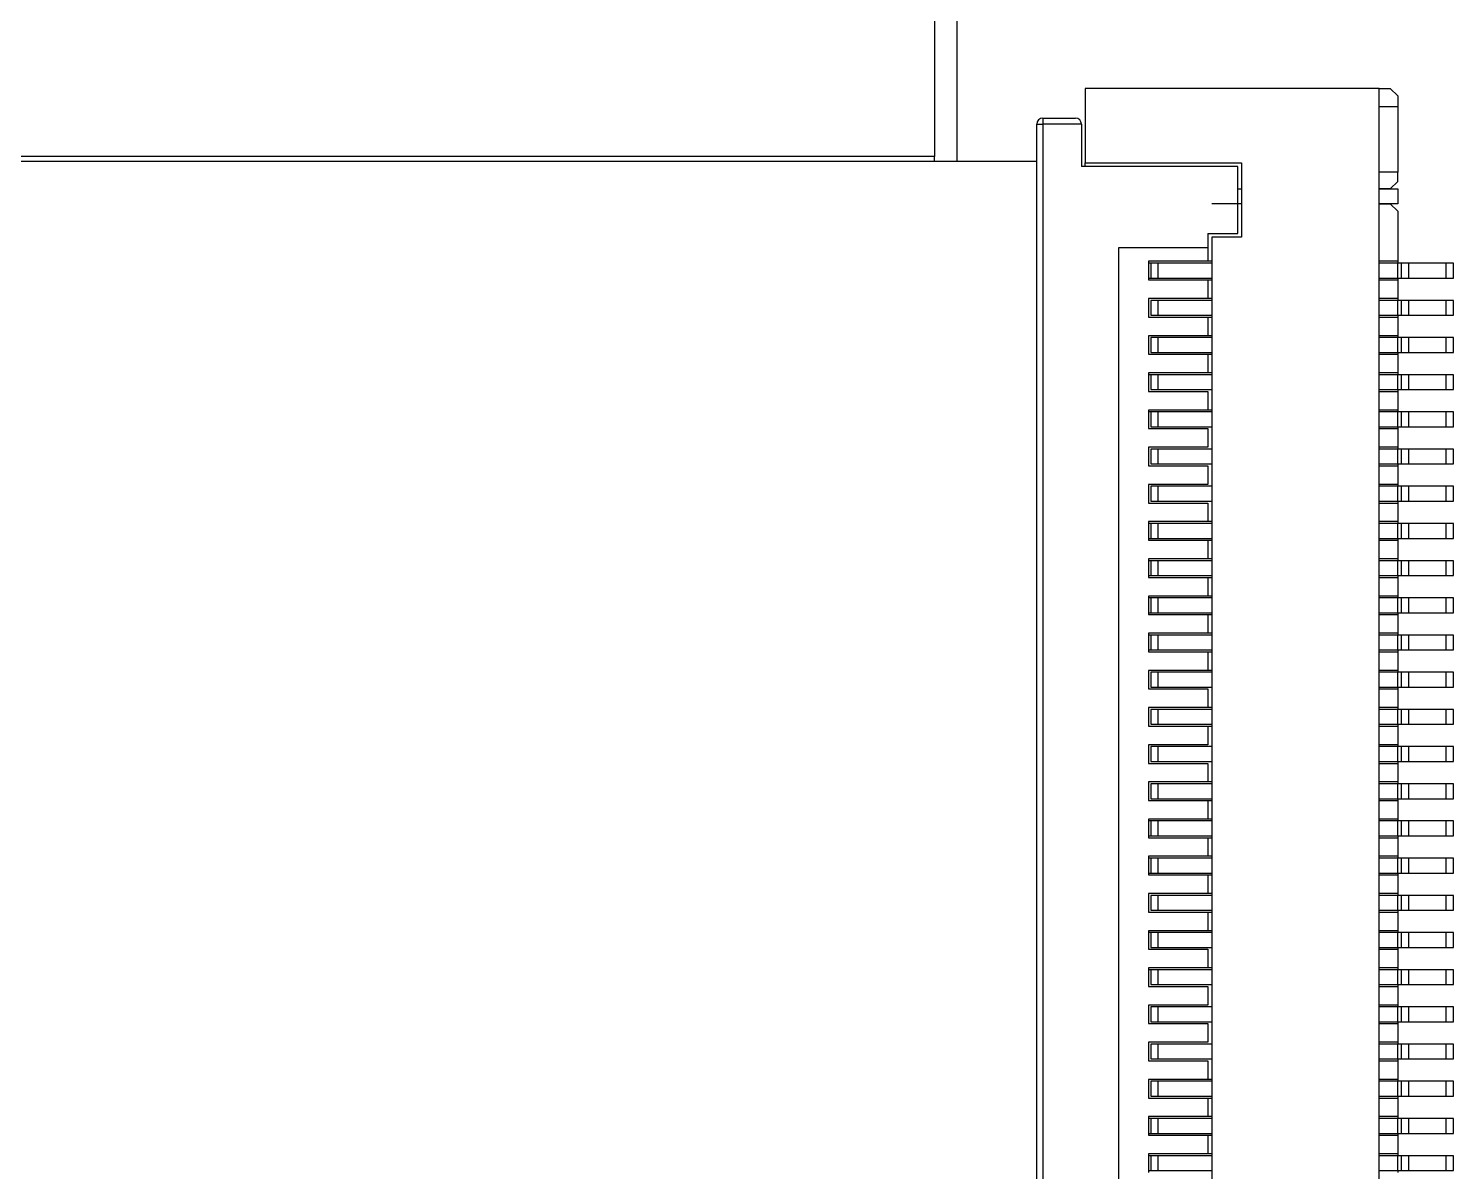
# Model space of a CAD drawing. Header units: millimetres. Extents: x -265 to 612, y -305 to 248.
# Drawn here: x 428.94 to 448.09, y -173.46 to -158.09 of the extents above; entities that cross this region are included whole.
import ezdxf

# ---------------------------------------------------------------- set-up
doc = ezdxf.new("R2010")
doc.units = ezdxf.units.MM
doc.header["$MEASUREMENT"] = 0
doc.layers.add('图层0000', color=7, linetype='Continuous', lineweight=25)

msp = doc.modelspace()

# ---------------------------------------------------------------- linework, layer by layer
at = {"layer": '图层0000', "color": 7, "linetype": 'Continuous', "lineweight": 25}
for p, q in [((441.414, -133.6), (441.414, -159.88)), ((441.114, -133.803), (441.114, -159.815)), ((447.089, -158.9), (443.139, -158.9)), ((443.139, -158.9), (443.139, -159.9)), ((447.089, -188.3), (447.089, -158.9)), ((447.089, -158.9), (447.239, -158.9)), ((447.339, -159), (447.239, -158.9)), ((447.339, -159), (447.339, -159.15)), ((442.569, -159.3), (443.009, -159.3)), ((442.569, -159.3), (442.569, -159.38)), ((447.339, -159.15), (447.089, -159.15)), ((447.339, -159.15), (447.339, -160.025)), ((442.489, -187.82), (442.489, -159.38)), ((442.489, -159.38), (442.569, -159.38)), ((442.569, -159.38), (442.569, -187.82)), ((443.089, -159.38), (442.569, -159.38)), ((443.089, -159.38), (443.089, -159.95)), ((349.404, -159.88), (442.489, -159.88)), ((441.114, -159.815), (353.374, -159.815)), ((441.114, -159.88), (441.114, -159.815)), ((443.139, -159.9), (445.239, -159.9)), ((443.139, -159.95), (443.139, -159.9)), ((445.239, -159.9), (445.239, -160.9)), ((445.189, -159.95), (443.089, -159.95)), ((445.189, -160.85), (445.189, -159.95)), ((447.339, -160.025), (447.089, -160.025)), ((447.339, -160.15), (447.339, -160.025)), ((445.189, -160.25), (445.239, -160.25)), ((447.089, -160.25), (447.339, -160.25)), ((447.239, -160.25), (447.089, -160.25)), ((447.239, -160.25), (447.339, -160.15)), ((447.339, -160.25), (447.339, -160.45)), ((445.239, -160.45), (444.839, -160.45)), ((447.339, -160.45), (447.089, -160.45)), ((447.089, -160.45), (447.239, -160.45)), ((447.339, -160.55), (447.239, -160.45)), ((447.339, -160.55), (447.339, -161.225)), ((444.789, -160.85), (444.789, -161.038)), ((444.789, -160.85), (445.189, -160.85)), ((443.589, -186.25), (443.589, -161.038)), ((443.589, -161.038), (444.789, -161.038)), ((444.789, -161.038), (444.789, -161.225)), ((445.239, -160.9), (444.839, -160.9)), ((444.839, -160.9), (444.839, -186.3)), ((444.789, -161.225), (443.989, -161.225)), ((443.989, -161.225), (443.989, -161.475)), ((444.839, -161.225), (444.789, -161.225)), ((447.339, -161.225), (447.089, -161.225)), ((447.339, -161.225), (447.339, -161.25)), ((444.021, -161.25), (443.989, -161.25)), ((444.121, -161.25), (444.021, -161.25)), ((444.021, -161.25), (444.021, -161.45)), ((444.839, -161.25), (444.121, -161.25)), ((444.121, -161.45), (444.121, -161.25)), ((447.339, -161.25), (447.089, -161.25)), ((447.339, -161.45), (447.339, -161.25)), ((447.389, -161.25), (447.339, -161.25)), ((447.489, -161.25), (447.339, -161.25)), ((447.389, -161.45), (447.389, -161.25)), ((447.489, -161.45), (447.489, -161.25)), ((447.989, -161.25), (447.489, -161.25)), ((448.089, -161.25), (447.989, -161.25)), ((447.989, -161.45), (447.989, -161.25)), ((448.089, -161.45), (448.089, -161.25)), ((443.989, -161.45), (444.021, -161.45)), ((443.989, -161.475), (444.789, -161.475)), ((444.021, -161.45), (444.121, -161.45)), ((444.121, -161.45), (444.839, -161.45)), ((444.789, -161.475), (444.789, -161.725)), ((444.789, -161.475), (444.839, -161.475)), ((447.089, -161.45), (447.339, -161.45)), ((447.089, -161.475), (447.339, -161.475)), ((447.339, -161.45), (447.389, -161.45)), ((447.339, -161.45), (447.489, -161.45)), ((447.339, -161.45), (447.339, -161.475)), ((447.339, -161.475), (447.339, -161.725)), ((447.489, -161.45), (447.989, -161.45)), ((447.989, -161.45), (448.089, -161.45)), ((443.989, -161.725), (443.989, -161.975)), ((444.789, -161.725), (443.989, -161.725)), ((444.121, -161.75), (444.021, -161.75)), ((444.021, -161.75), (444.021, -161.95)), ((444.839, -161.75), (444.121, -161.75)), ((444.121, -161.95), (444.121, -161.75)), ((444.839, -161.725), (444.789, -161.725)), ((447.339, -161.725), (447.089, -161.725)), ((447.339, -161.75), (447.089, -161.75)), ((447.339, -161.725), (447.339, -161.75)), ((447.339, -161.95), (447.339, -161.75)), ((447.389, -161.75), (447.339, -161.75)), ((447.489, -161.75), (447.339, -161.75)), ((447.389, -161.95), (447.389, -161.75)), ((447.489, -161.95), (447.489, -161.75)), ((447.989, -161.75), (447.489, -161.75)), ((448.089, -161.75), (447.989, -161.75)), ((447.989, -161.95), (447.989, -161.75)), ((448.089, -161.95), (448.089, -161.75)), ((443.989, -161.975), (444.789, -161.975)), ((444.021, -161.95), (444.121, -161.95)), ((444.121, -161.95), (444.839, -161.95)), ((444.789, -161.975), (444.789, -162.225)), ((444.789, -161.975), (444.839, -161.975)), ((447.089, -161.95), (447.339, -161.95)), ((447.089, -161.975), (447.339, -161.975)), ((447.339, -161.95), (447.389, -161.95)), ((447.339, -161.95), (447.489, -161.95)), ((447.339, -161.95), (447.339, -161.975)), ((447.339, -161.975), (447.339, -162.225)), ((447.489, -161.95), (447.989, -161.95)), ((447.989, -161.95), (448.089, -161.95)), ((443.989, -162.225), (443.989, -162.475)), ((444.789, -162.225), (443.989, -162.225)), ((444.121, -162.25), (444.021, -162.25)), ((444.021, -162.25), (444.021, -162.45)), ((444.839, -162.25), (444.121, -162.25)), ((444.121, -162.45), (444.121, -162.25)), ((444.839, -162.225), (444.789, -162.225)), ((447.339, -162.225), (447.089, -162.225)), ((447.339, -162.25), (447.089, -162.25)), ((447.339, -162.225), (447.339, -162.25)), ((447.339, -162.45), (447.339, -162.25)), ((447.389, -162.25), (447.339, -162.25)), ((447.489, -162.25), (447.339, -162.25)), ((447.389, -162.45), (447.389, -162.25)), ((447.489, -162.45), (447.489, -162.25)), ((447.989, -162.25), (447.489, -162.25)), ((448.089, -162.25), (447.989, -162.25)), ((447.989, -162.45), (447.989, -162.25)), ((448.089, -162.45), (448.089, -162.25)), ((443.989, -162.475), (444.789, -162.475)), ((444.021, -162.45), (444.121, -162.45)), ((444.121, -162.45), (444.839, -162.45)), ((444.789, -162.475), (444.789, -162.725)), ((444.789, -162.475), (444.839, -162.475)), ((447.089, -162.45), (447.339, -162.45)), ((447.089, -162.475), (447.339, -162.475)), ((447.339, -162.45), (447.389, -162.45)), ((447.339, -162.45), (447.489, -162.45)), ((447.339, -162.45), (447.339, -162.475)), ((447.339, -162.475), (447.339, -162.725)), ((447.489, -162.45), (447.989, -162.45)), ((447.989, -162.45), (448.089, -162.45)), ((443.989, -162.725), (443.989, -162.975)), ((444.789, -162.725), (443.989, -162.725)), ((444.021, -162.75), (443.989, -162.75)), ((444.121, -162.75), (444.021, -162.75)), ((444.021, -162.75), (444.021, -162.95)), ((444.839, -162.75), (444.121, -162.75)), ((444.121, -162.95), (444.121, -162.75)), ((444.839, -162.725), (444.789, -162.725)), ((447.339, -162.725), (447.089, -162.725)), ((447.339, -162.75), (447.089, -162.75)), ((447.339, -162.725), (447.339, -162.75)), ((447.339, -162.95), (447.339, -162.75)), ((447.389, -162.75), (447.339, -162.75)), ((447.489, -162.75), (447.339, -162.75)), ((447.389, -162.95), (447.389, -162.75)), ((447.489, -162.95), (447.489, -162.75)), ((447.989, -162.75), (447.489, -162.75)), ((448.089, -162.75), (447.989, -162.75)), ((447.989, -162.95), (447.989, -162.75)), ((448.089, -162.95), (448.089, -162.75)), ((444.021, -162.95), (444.121, -162.95)), ((444.121, -162.95), (444.839, -162.95)), ((447.089, -162.95), (447.339, -162.95)), ((447.339, -162.95), (447.389, -162.95)), ((447.339, -162.95), (447.489, -162.95)), ((447.339, -162.95), (447.339, -162.975)), ((447.489, -162.95), (447.989, -162.95)), ((447.989, -162.95), (448.089, -162.95)), ((443.989, -162.975), (444.789, -162.975)), ((444.789, -162.975), (444.789, -163.225)), ((447.089, -162.975), (447.339, -162.975)), ((447.339, -162.975), (447.339, -163.225)), ((443.989, -163.225), (443.989, -163.475)), ((444.789, -163.225), (443.989, -163.225)), ((444.021, -163.25), (443.989, -163.25)), ((444.121, -163.25), (444.021, -163.25)), ((444.021, -163.25), (444.021, -163.45)), ((444.839, -163.25), (444.121, -163.25)), ((444.121, -163.45), (444.121, -163.25)), ((444.839, -163.225), (444.789, -163.225)), ((447.339, -163.225), (447.089, -163.225)), ((447.339, -163.25), (447.089, -163.25)), ((447.339, -163.225), (447.339, -163.25)), ((447.339, -163.45), (447.339, -163.25)), ((447.389, -163.25), (447.339, -163.25)), ((447.489, -163.25), (447.339, -163.25)), ((447.389, -163.45), (447.389, -163.25)), ((447.489, -163.45), (447.489, -163.25)), ((447.989, -163.25), (447.489, -163.25)), ((448.089, -163.25), (447.989, -163.25)), ((447.989, -163.45), (447.989, -163.25)), ((448.089, -163.45), (448.089, -163.25)), ((443.989, -163.475), (444.789, -163.475)), ((444.021, -163.45), (444.121, -163.45)), ((444.121, -163.45), (444.839, -163.45)), ((444.789, -163.475), (444.789, -163.725)), ((447.089, -163.45), (447.339, -163.45)), ((447.089, -163.475), (447.339, -163.475)), ((447.339, -163.45), (447.389, -163.45)), ((447.339, -163.45), (447.489, -163.45)), ((447.339, -163.45), (447.339, -163.475)), ((447.339, -163.475), (447.339, -163.725)), ((447.489, -163.45), (447.989, -163.45)), ((447.989, -163.45), (448.089, -163.45)), ((443.989, -163.725), (443.989, -163.975)), ((444.789, -163.725), (443.989, -163.725)), ((447.339, -163.725), (447.089, -163.725)), ((447.339, -163.725), (447.339, -163.75)), ((444.121, -163.75), (444.021, -163.75)), ((444.021, -163.75), (444.021, -163.95)), ((444.839, -163.75), (444.121, -163.75)), ((444.121, -163.95), (444.121, -163.75)), ((447.339, -163.75), (447.089, -163.75)), ((447.339, -163.95), (447.339, -163.75)), ((447.389, -163.75), (447.339, -163.75)), ((447.489, -163.75), (447.339, -163.75)), ((447.389, -163.95), (447.389, -163.75)), ((447.489, -163.95), (447.489, -163.75)), ((447.989, -163.75), (447.489, -163.75)), ((448.089, -163.75), (447.989, -163.75)), ((447.989, -163.95), (447.989, -163.75)), ((448.089, -163.95), (448.089, -163.75)), ((443.989, -163.975), (444.789, -163.975)), ((444.021, -163.95), (444.121, -163.95)), ((444.121, -163.95), (444.839, -163.95)), ((444.789, -163.975), (444.789, -164.225)), ((447.089, -163.95), (447.339, -163.95)), ((447.089, -163.975), (447.339, -163.975)), ((447.339, -163.95), (447.389, -163.95)), ((447.339, -163.95), (447.489, -163.95)), ((447.339, -163.95), (447.339, -163.975)), ((447.339, -163.975), (447.339, -164.225)), ((447.489, -163.95), (447.989, -163.95)), ((447.989, -163.95), (448.089, -163.95)), ((443.989, -164.225), (443.989, -164.475)), ((444.789, -164.225), (443.989, -164.225)), ((444.121, -164.25), (444.021, -164.25)), ((444.021, -164.25), (444.021, -164.45)), ((444.839, -164.25), (444.121, -164.25)), ((444.121, -164.45), (444.121, -164.25)), ((447.339, -164.225), (447.089, -164.225)), ((447.339, -164.25), (447.089, -164.25)), ((447.339, -164.225), (447.339, -164.25)), ((447.339, -164.45), (447.339, -164.25)), ((447.389, -164.25), (447.339, -164.25)), ((447.489, -164.25), (447.339, -164.25)), ((447.389, -164.45), (447.389, -164.25)), ((447.489, -164.45), (447.489, -164.25)), ((447.989, -164.25), (447.489, -164.25)), ((448.089, -164.25), (447.989, -164.25)), ((447.989, -164.45), (447.989, -164.25)), ((448.089, -164.45), (448.089, -164.25)), ((443.989, -164.475), (444.789, -164.475)), ((444.021, -164.45), (444.121, -164.45)), ((444.121, -164.45), (444.839, -164.45)), ((444.789, -164.475), (444.789, -164.725)), ((447.089, -164.45), (447.339, -164.45)), ((447.089, -164.475), (447.339, -164.475)), ((447.339, -164.45), (447.389, -164.45)), ((447.339, -164.45), (447.489, -164.45)), ((447.339, -164.45), (447.339, -164.475)), ((447.339, -164.475), (447.339, -164.725)), ((447.489, -164.45), (447.989, -164.45)), ((447.989, -164.45), (448.089, -164.45)), ((443.989, -164.725), (443.989, -164.975)), ((444.789, -164.725), (443.989, -164.725)), ((444.021, -164.75), (443.989, -164.75)), ((444.121, -164.75), (444.021, -164.75)), ((444.021, -164.75), (444.021, -164.95)), ((444.839, -164.75), (444.121, -164.75)), ((444.121, -164.95), (444.121, -164.75)), ((444.839, -164.725), (444.789, -164.725)), ((447.339, -164.725), (447.089, -164.725)), ((447.339, -164.75), (447.089, -164.75)), ((447.339, -164.725), (447.339, -164.75)), ((447.339, -164.95), (447.339, -164.75)), ((447.389, -164.75), (447.339, -164.75)), ((447.489, -164.75), (447.339, -164.75)), ((447.389, -164.95), (447.389, -164.75)), ((447.489, -164.95), (447.489, -164.75)), ((447.989, -164.75), (447.489, -164.75)), ((448.089, -164.75), (447.989, -164.75)), ((447.989, -164.95), (447.989, -164.75)), ((448.089, -164.95), (448.089, -164.75)), ((443.989, -164.95), (444.021, -164.95)), ((443.989, -164.975), (444.789, -164.975)), ((444.021, -164.95), (444.121, -164.95)), ((444.121, -164.95), (444.839, -164.95)), ((444.789, -164.975), (444.789, -165.225)), ((444.789, -164.975), (444.839, -164.975)), ((447.089, -164.95), (447.339, -164.95)), ((447.089, -164.975), (447.339, -164.975)), ((447.339, -164.95), (447.389, -164.95)), ((447.339, -164.95), (447.489, -164.95)), ((447.339, -164.95), (447.339, -164.975)), ((447.339, -164.975), (447.339, -165.225)), ((447.489, -164.95), (447.989, -164.95)), ((447.989, -164.95), (448.089, -164.95)), ((443.989, -165.225), (443.989, -165.475)), ((444.789, -165.225), (443.989, -165.225)), ((444.021, -165.25), (443.989, -165.25)), ((444.121, -165.25), (444.021, -165.25)), ((444.021, -165.25), (444.021, -165.45)), ((444.839, -165.25), (444.121, -165.25)), ((444.121, -165.45), (444.121, -165.25)), ((444.839, -165.225), (444.789, -165.225)), ((447.339, -165.225), (447.089, -165.225)), ((447.339, -165.25), (447.089, -165.25)), ((447.339, -165.225), (447.339, -165.25)), ((447.339, -165.45), (447.339, -165.25)), ((447.389, -165.25), (447.339, -165.25)), ((447.489, -165.25), (447.339, -165.25)), ((447.389, -165.45), (447.389, -165.25)), ((447.489, -165.45), (447.489, -165.25)), ((447.989, -165.25), (447.489, -165.25)), ((448.089, -165.25), (447.989, -165.25)), ((447.989, -165.45), (447.989, -165.25)), ((448.089, -165.45), (448.089, -165.25)), ((443.989, -165.45), (444.021, -165.45)), ((444.021, -165.45), (444.121, -165.45)), ((444.121, -165.45), (444.839, -165.45)), ((447.089, -165.45), (447.339, -165.45)), ((447.339, -165.45), (447.389, -165.45)), ((447.339, -165.45), (447.489, -165.45)), ((447.339, -165.45), (447.339, -165.475)), ((447.489, -165.45), (447.989, -165.45)), ((447.989, -165.45), (448.089, -165.45)), ((443.989, -165.475), (444.789, -165.475)), ((444.789, -165.475), (444.789, -165.725)), ((444.789, -165.475), (444.839, -165.475)), ((447.089, -165.475), (447.339, -165.475)), ((447.339, -165.475), (447.339, -165.725)), ((443.989, -165.725), (443.989, -165.975)), ((444.789, -165.725), (443.989, -165.725)), ((444.021, -165.75), (443.989, -165.75)), ((444.121, -165.75), (444.021, -165.75)), ((444.021, -165.75), (444.021, -165.95)), ((444.839, -165.75), (444.121, -165.75)), ((444.121, -165.95), (444.121, -165.75)), ((444.839, -165.725), (444.789, -165.725)), ((447.339, -165.725), (447.089, -165.725)), ((447.339, -165.75), (447.089, -165.75)), ((447.339, -165.725), (447.339, -165.75)), ((447.339, -165.95), (447.339, -165.75)), ((447.389, -165.75), (447.339, -165.75)), ((447.489, -165.75), (447.339, -165.75)), ((447.389, -165.95), (447.389, -165.75)), ((447.489, -165.95), (447.489, -165.75)), ((447.989, -165.75), (447.489, -165.75)), ((448.089, -165.75), (447.989, -165.75)), ((447.989, -165.95), (447.989, -165.75)), ((448.089, -165.95), (448.089, -165.75)), ((443.989, -165.95), (444.021, -165.95)), ((443.989, -165.975), (444.789, -165.975)), ((444.021, -165.95), (444.121, -165.95)), ((444.121, -165.95), (444.839, -165.95)), ((444.789, -165.975), (444.789, -166.225)), ((444.789, -165.975), (444.839, -165.975)), ((447.089, -165.95), (447.339, -165.95)), ((447.089, -165.975), (447.339, -165.975)), ((447.339, -165.95), (447.389, -165.95)), ((447.339, -165.95), (447.489, -165.95)), ((447.339, -165.95), (447.339, -165.975)), ((447.339, -165.975), (447.339, -166.225)), ((447.489, -165.95), (447.989, -165.95)), ((447.989, -165.95), (448.089, -165.95)), ((443.989, -166.225), (443.989, -166.475)), ((444.789, -166.225), (443.989, -166.225)), ((444.021, -166.25), (443.989, -166.25)), ((444.121, -166.25), (444.021, -166.25)), ((444.021, -166.25), (444.021, -166.45)), ((444.839, -166.25), (444.121, -166.25)), ((444.121, -166.45), (444.121, -166.25)), ((444.839, -166.225), (444.789, -166.225)), ((447.339, -166.225), (447.089, -166.225)), ((447.339, -166.25), (447.089, -166.25)), ((447.339, -166.225), (447.339, -166.25)), ((447.339, -166.45), (447.339, -166.25)), ((447.389, -166.25), (447.339, -166.25)), ((447.489, -166.25), (447.339, -166.25)), ((447.389, -166.45), (447.389, -166.25)), ((447.489, -166.45), (447.489, -166.25)), ((447.989, -166.25), (447.489, -166.25)), ((448.089, -166.25), (447.989, -166.25)), ((447.989, -166.45), (447.989, -166.25)), ((448.089, -166.45), (448.089, -166.25)), ((443.989, -166.45), (444.021, -166.45)), ((443.989, -166.475), (444.789, -166.475)), ((444.021, -166.45), (444.121, -166.45)), ((444.121, -166.45), (444.839, -166.45)), ((444.789, -166.475), (444.789, -166.725)), ((444.789, -166.475), (444.839, -166.475)), ((447.089, -166.45), (447.339, -166.45)), ((447.089, -166.475), (447.339, -166.475)), ((447.339, -166.45), (447.389, -166.45)), ((447.339, -166.45), (447.489, -166.45)), ((447.339, -166.45), (447.339, -166.475)), ((447.339, -166.475), (447.339, -166.725)), ((447.489, -166.45), (447.989, -166.45)), ((447.989, -166.45), (448.089, -166.45)), ((443.989, -166.725), (443.989, -166.975)), ((444.789, -166.725), (443.989, -166.725)), ((444.121, -166.75), (444.021, -166.75)), ((444.021, -166.75), (444.021, -166.95)), ((444.839, -166.75), (444.121, -166.75)), ((444.121, -166.95), (444.121, -166.75)), ((444.839, -166.725), (444.789, -166.725)), ((447.339, -166.725), (447.089, -166.725)), ((447.339, -166.75), (447.089, -166.75)), ((447.339, -166.725), (447.339, -166.75)), ((447.339, -166.95), (447.339, -166.75)), ((447.389, -166.75), (447.339, -166.75)), ((447.489, -166.75), (447.339, -166.75)), ((447.389, -166.95), (447.389, -166.75)), ((447.489, -166.95), (447.489, -166.75)), ((447.989, -166.75), (447.489, -166.75)), ((448.089, -166.75), (447.989, -166.75)), ((447.989, -166.95), (447.989, -166.75)), ((448.089, -166.95), (448.089, -166.75)), ((443.989, -166.975), (444.789, -166.975)), ((444.021, -166.95), (444.121, -166.95)), ((444.121, -166.95), (444.839, -166.95)), ((444.789, -166.975), (444.789, -167.225)), ((447.089, -166.95), (447.339, -166.95)), ((447.089, -166.975), (447.339, -166.975)), ((447.339, -166.95), (447.389, -166.95)), ((447.339, -166.95), (447.489, -166.95)), ((447.339, -166.95), (447.339, -166.975)), ((447.339, -166.975), (447.339, -167.225)), ((447.489, -166.95), (447.989, -166.95)), ((447.989, -166.95), (448.089, -166.95)), ((443.989, -167.225), (443.989, -167.475)), ((444.789, -167.225), (443.989, -167.225)), ((444.121, -167.25), (444.021, -167.25)), ((444.021, -167.25), (444.021, -167.45)), ((444.839, -167.25), (444.121, -167.25)), ((444.121, -167.45), (444.121, -167.25)), ((444.839, -167.225), (444.789, -167.225)), ((447.339, -167.225), (447.089, -167.225)), ((447.339, -167.25), (447.089, -167.25)), ((447.339, -167.225), (447.339, -167.25)), ((447.339, -167.45), (447.339, -167.25)), ((447.389, -167.25), (447.339, -167.25)), ((447.489, -167.25), (447.339, -167.25)), ((447.389, -167.45), (447.389, -167.25)), ((447.489, -167.45), (447.489, -167.25)), ((447.989, -167.25), (447.489, -167.25)), ((448.089, -167.25), (447.989, -167.25)), ((447.989, -167.45), (447.989, -167.25)), ((448.089, -167.45), (448.089, -167.25)), ((443.989, -167.475), (444.789, -167.475)), ((444.021, -167.45), (444.121, -167.45)), ((444.121, -167.45), (444.839, -167.45)), ((444.789, -167.475), (444.789, -167.725)), ((444.789, -167.475), (444.839, -167.475)), ((447.089, -167.45), (447.339, -167.45)), ((447.089, -167.475), (447.339, -167.475)), ((447.339, -167.45), (447.389, -167.45)), ((447.339, -167.45), (447.489, -167.45)), ((447.339, -167.45), (447.339, -167.475)), ((447.339, -167.475), (447.339, -167.725)), ((447.489, -167.45), (447.989, -167.45)), ((447.989, -167.45), (448.089, -167.45)), ((443.989, -167.725), (443.989, -167.975)), ((444.789, -167.725), (443.989, -167.725)), ((444.121, -167.75), (444.021, -167.75)), ((444.021, -167.75), (444.021, -167.95)), ((444.839, -167.75), (444.121, -167.75)), ((444.121, -167.95), (444.121, -167.75)), ((447.339, -167.725), (447.089, -167.725)), ((447.339, -167.75), (447.089, -167.75)), ((447.339, -167.725), (447.339, -167.75)), ((447.339, -167.95), (447.339, -167.75)), ((447.389, -167.75), (447.339, -167.75)), ((447.489, -167.75), (447.339, -167.75)), ((447.389, -167.95), (447.389, -167.75)), ((447.489, -167.95), (447.489, -167.75)), ((447.989, -167.75), (447.489, -167.75)), ((448.089, -167.75), (447.989, -167.75)), ((447.989, -167.95), (447.989, -167.75)), ((448.089, -167.95), (448.089, -167.75)), ((443.989, -167.975), (444.789, -167.975)), ((444.021, -167.95), (444.121, -167.95)), ((444.121, -167.95), (444.839, -167.95)), ((444.789, -167.975), (444.789, -168.225)), ((447.089, -167.95), (447.339, -167.95)), ((447.089, -167.975), (447.339, -167.975)), ((447.339, -167.95), (447.389, -167.95)), ((447.339, -167.95), (447.489, -167.95)), ((447.339, -167.95), (447.339, -167.975)), ((447.339, -167.975), (447.339, -168.225)), ((447.489, -167.95), (447.989, -167.95)), ((447.989, -167.95), (448.089, -167.95)), ((443.989, -168.225), (443.989, -168.475)), ((444.789, -168.225), (443.989, -168.225)), ((444.121, -168.25), (444.021, -168.25)), ((444.021, -168.25), (444.021, -168.45)), ((444.839, -168.25), (444.121, -168.25)), ((444.121, -168.45), (444.121, -168.25)), ((444.839, -168.225), (444.789, -168.225)), ((447.339, -168.225), (447.089, -168.225)), ((447.339, -168.25), (447.089, -168.25)), ((447.339, -168.225), (447.339, -168.25)), ((447.339, -168.45), (447.339, -168.25)), ((447.389, -168.25), (447.339, -168.25)), ((447.489, -168.25), (447.339, -168.25)), ((447.389, -168.45), (447.389, -168.25)), ((447.489, -168.45), (447.489, -168.25)), ((447.989, -168.25), (447.489, -168.25)), ((448.089, -168.25), (447.989, -168.25)), ((447.989, -168.45), (447.989, -168.25)), ((448.089, -168.45), (448.089, -168.25)), ((443.989, -168.475), (444.789, -168.475)), ((444.021, -168.45), (444.121, -168.45)), ((444.121, -168.45), (444.839, -168.45)), ((444.789, -168.475), (444.789, -168.725)), ((444.789, -168.475), (444.839, -168.475)), ((447.089, -168.45), (447.339, -168.45)), ((447.089, -168.475), (447.339, -168.475)), ((447.339, -168.45), (447.389, -168.45)), ((447.339, -168.45), (447.489, -168.45)), ((447.339, -168.45), (447.339, -168.475)), ((447.339, -168.475), (447.339, -168.725)), ((447.489, -168.45), (447.989, -168.45)), ((447.989, -168.45), (448.089, -168.45)), ((443.989, -168.725), (443.989, -168.975)), ((444.789, -168.725), (443.989, -168.725)), ((444.021, -168.75), (443.989, -168.75)), ((444.121, -168.75), (444.021, -168.75)), ((444.021, -168.75), (444.021, -168.95)), ((444.839, -168.75), (444.121, -168.75)), ((444.121, -168.95), (444.121, -168.75)), ((444.839, -168.725), (444.789, -168.725)), ((447.339, -168.725), (447.089, -168.725)), ((447.339, -168.75), (447.089, -168.75)), ((447.339, -168.725), (447.339, -168.75)), ((447.339, -168.95), (447.339, -168.75)), ((447.389, -168.75), (447.339, -168.75)), ((447.489, -168.75), (447.339, -168.75)), ((447.389, -168.95), (447.389, -168.75)), ((447.489, -168.95), (447.489, -168.75)), ((447.989, -168.75), (447.489, -168.75)), ((448.089, -168.75), (447.989, -168.75)), ((447.989, -168.95), (447.989, -168.75)), ((448.089, -168.95), (448.089, -168.75)), ((443.989, -168.95), (444.021, -168.95)), ((443.989, -168.975), (444.789, -168.975)), ((444.021, -168.95), (444.121, -168.95)), ((444.121, -168.95), (444.839, -168.95)), ((444.789, -168.975), (444.789, -169.225)), ((444.789, -168.975), (444.839, -168.975)), ((447.089, -168.95), (447.339, -168.95)), ((447.089, -168.975), (447.339, -168.975)), ((447.339, -168.95), (447.389, -168.95)), ((447.339, -168.95), (447.489, -168.95)), ((447.339, -168.95), (447.339, -168.975)), ((447.339, -168.975), (447.339, -169.225)), ((447.489, -168.95), (447.989, -168.95)), ((447.989, -168.95), (448.089, -168.95)), ((443.989, -169.225), (443.989, -169.475)), ((444.789, -169.225), (443.989, -169.225)), ((444.021, -169.25), (443.989, -169.25)), ((444.121, -169.25), (444.021, -169.25)), ((444.021, -169.25), (444.021, -169.45)), ((444.839, -169.25), (444.121, -169.25)), ((444.121, -169.45), (444.121, -169.25)), ((444.839, -169.225), (444.789, -169.225)), ((447.339, -169.225), (447.089, -169.225)), ((447.339, -169.25), (447.089, -169.25)), ((447.339, -169.225), (447.339, -169.25)), ((447.339, -169.45), (447.339, -169.25)), ((447.389, -169.25), (447.339, -169.25)), ((447.489, -169.25), (447.339, -169.25)), ((447.389, -169.45), (447.389, -169.25)), ((447.489, -169.45), (447.489, -169.25)), ((447.989, -169.25), (447.489, -169.25)), ((448.089, -169.25), (447.989, -169.25)), ((447.989, -169.45), (447.989, -169.25)), ((448.089, -169.45), (448.089, -169.25)), ((443.989, -169.45), (444.021, -169.45)), ((443.989, -169.475), (444.789, -169.475)), ((444.021, -169.45), (444.121, -169.45)), ((444.121, -169.45), (444.839, -169.45)), ((444.789, -169.475), (444.789, -169.725)), ((444.789, -169.475), (444.839, -169.475)), ((447.089, -169.45), (447.339, -169.45)), ((447.089, -169.475), (447.339, -169.475)), ((447.339, -169.45), (447.389, -169.45)), ((447.339, -169.45), (447.489, -169.45)), ((447.339, -169.45), (447.339, -169.475)), ((447.339, -169.475), (447.339, -169.725)), ((447.489, -169.45), (447.989, -169.45)), ((447.989, -169.45), (448.089, -169.45)), ((443.989, -169.725), (443.989, -169.975)), ((444.789, -169.725), (443.989, -169.725)), ((444.121, -169.75), (444.021, -169.75)), ((444.021, -169.75), (444.021, -169.95)), ((444.839, -169.75), (444.121, -169.75)), ((444.121, -169.95), (444.121, -169.75)), ((444.839, -169.725), (444.789, -169.725)), ((447.339, -169.725), (447.089, -169.725)), ((447.339, -169.75), (447.089, -169.75)), ((447.339, -169.725), (447.339, -169.75)), ((447.339, -169.95), (447.339, -169.75)), ((447.389, -169.75), (447.339, -169.75)), ((447.489, -169.75), (447.339, -169.75)), ((447.389, -169.95), (447.389, -169.75)), ((447.489, -169.95), (447.489, -169.75)), ((447.989, -169.75), (447.489, -169.75)), ((448.089, -169.75), (447.989, -169.75)), ((447.989, -169.95), (447.989, -169.75)), ((448.089, -169.95), (448.089, -169.75)), ((443.989, -169.975), (444.789, -169.975)), ((444.021, -169.95), (444.121, -169.95)), ((444.121, -169.95), (444.839, -169.95)), ((444.789, -169.975), (444.789, -170.225)), ((444.789, -169.975), (444.839, -169.975)), ((447.089, -169.95), (447.339, -169.95)), ((447.089, -169.975), (447.339, -169.975)), ((447.339, -169.95), (447.389, -169.95)), ((447.339, -169.95), (447.489, -169.95)), ((447.339, -169.95), (447.339, -169.975)), ((447.339, -169.975), (447.339, -170.225)), ((447.489, -169.95), (447.989, -169.95)), ((447.989, -169.95), (448.089, -169.95)), ((443.989, -170.225), (443.989, -170.475)), ((444.789, -170.225), (443.989, -170.225)), ((444.839, -170.225), (444.789, -170.225)), ((447.339, -170.225), (447.089, -170.225)), ((447.339, -170.225), (447.339, -170.25)), ((444.021, -170.25), (443.989, -170.25)), ((444.121, -170.25), (444.021, -170.25)), ((444.021, -170.25), (444.021, -170.45)), ((444.839, -170.25), (444.121, -170.25)), ((444.121, -170.45), (444.121, -170.25)), ((447.339, -170.25), (447.089, -170.25)), ((447.339, -170.45), (447.339, -170.25)), ((447.389, -170.25), (447.339, -170.25)), ((447.489, -170.25), (447.339, -170.25)), ((447.389, -170.45), (447.389, -170.25)), ((447.489, -170.45), (447.489, -170.25)), ((447.989, -170.25), (447.489, -170.25)), ((448.089, -170.25), (447.989, -170.25)), ((447.989, -170.45), (447.989, -170.25)), ((448.089, -170.45), (448.089, -170.25)), ((443.989, -170.475), (444.789, -170.475)), ((444.021, -170.45), (444.121, -170.45)), ((444.121, -170.45), (444.839, -170.45)), ((444.789, -170.475), (444.789, -170.725)), ((447.089, -170.45), (447.339, -170.45)), ((447.089, -170.475), (447.339, -170.475)), ((447.339, -170.45), (447.389, -170.45)), ((447.339, -170.45), (447.489, -170.45)), ((447.339, -170.45), (447.339, -170.475)), ((447.339, -170.475), (447.339, -170.725)), ((447.489, -170.45), (447.989, -170.45)), ((447.989, -170.45), (448.089, -170.45)), ((443.989, -170.725), (443.989, -170.975)), ((444.789, -170.725), (443.989, -170.725)), ((444.021, -170.75), (443.989, -170.75)), ((444.121, -170.75), (444.021, -170.75)), ((444.021, -170.75), (444.021, -170.95)), ((444.839, -170.75), (444.121, -170.75)), ((444.121, -170.95), (444.121, -170.75)), ((444.839, -170.725), (444.789, -170.725)), ((447.339, -170.725), (447.089, -170.725)), ((447.339, -170.75), (447.089, -170.75)), ((447.339, -170.725), (447.339, -170.75)), ((447.339, -170.95), (447.339, -170.75)), ((447.389, -170.75), (447.339, -170.75)), ((447.489, -170.75), (447.339, -170.75)), ((447.389, -170.95), (447.389, -170.75)), ((447.489, -170.95), (447.489, -170.75)), ((447.989, -170.75), (447.489, -170.75)), ((448.089, -170.75), (447.989, -170.75)), ((447.989, -170.95), (447.989, -170.75)), ((448.089, -170.95), (448.089, -170.75)), ((443.989, -170.975), (444.789, -170.975)), ((444.021, -170.95), (444.121, -170.95)), ((444.121, -170.95), (444.839, -170.95)), ((444.789, -170.975), (444.789, -171.225)), ((447.089, -170.95), (447.339, -170.95)), ((447.089, -170.975), (447.339, -170.975)), ((447.339, -170.95), (447.389, -170.95)), ((447.339, -170.95), (447.489, -170.95)), ((447.339, -170.95), (447.339, -170.975)), ((447.339, -170.975), (447.339, -171.225)), ((447.489, -170.95), (447.989, -170.95)), ((447.989, -170.95), (448.089, -170.95)), ((443.989, -171.225), (443.989, -171.475)), ((444.789, -171.225), (443.989, -171.225)), ((444.121, -171.25), (444.021, -171.25)), ((444.021, -171.25), (444.021, -171.45)), ((444.839, -171.25), (444.121, -171.25)), ((444.121, -171.45), (444.121, -171.25)), ((447.339, -171.225), (447.089, -171.225)), ((447.339, -171.25), (447.089, -171.25)), ((447.339, -171.225), (447.339, -171.25)), ((447.339, -171.45), (447.339, -171.25)), ((447.389, -171.25), (447.339, -171.25)), ((447.489, -171.25), (447.339, -171.25)), ((447.389, -171.45), (447.389, -171.25)), ((447.489, -171.45), (447.489, -171.25)), ((447.989, -171.25), (447.489, -171.25)), ((448.089, -171.25), (447.989, -171.25)), ((447.989, -171.45), (447.989, -171.25)), ((448.089, -171.45), (448.089, -171.25)), ((443.989, -171.475), (444.789, -171.475)), ((444.021, -171.45), (444.121, -171.45)), ((444.121, -171.45), (444.839, -171.45)), ((444.789, -171.475), (444.789, -171.725)), ((447.089, -171.45), (447.339, -171.45)), ((447.089, -171.475), (447.339, -171.475)), ((447.339, -171.45), (447.389, -171.45)), ((447.339, -171.45), (447.489, -171.45)), ((447.339, -171.45), (447.339, -171.475)), ((447.339, -171.475), (447.339, -171.725)), ((447.489, -171.45), (447.989, -171.45)), ((447.989, -171.45), (448.089, -171.45)), ((443.989, -171.725), (443.989, -171.975)), ((444.789, -171.725), (443.989, -171.725)), ((444.121, -171.75), (444.021, -171.75)), ((444.021, -171.75), (444.021, -171.95)), ((444.839, -171.75), (444.121, -171.75)), ((444.121, -171.95), (444.121, -171.75)), ((447.339, -171.725), (447.089, -171.725)), ((447.339, -171.75), (447.089, -171.75)), ((447.339, -171.725), (447.339, -171.75)), ((447.339, -171.95), (447.339, -171.75)), ((447.389, -171.75), (447.339, -171.75)), ((447.489, -171.75), (447.339, -171.75)), ((447.389, -171.95), (447.389, -171.75)), ((447.489, -171.95), (447.489, -171.75)), ((447.989, -171.75), (447.489, -171.75)), ((448.089, -171.75), (447.989, -171.75)), ((447.989, -171.95), (447.989, -171.75)), ((448.089, -171.95), (448.089, -171.75)), ((444.021, -171.95), (444.121, -171.95)), ((444.121, -171.95), (444.839, -171.95)), ((447.089, -171.95), (447.339, -171.95)), ((447.339, -171.95), (447.389, -171.95)), ((447.339, -171.95), (447.489, -171.95)), ((447.339, -171.95), (447.339, -171.975)), ((447.489, -171.95), (447.989, -171.95)), ((447.989, -171.95), (448.089, -171.95)), ((443.989, -171.975), (444.789, -171.975)), ((444.789, -171.975), (444.789, -172.225)), ((447.089, -171.975), (447.339, -171.975)), ((447.339, -171.975), (447.339, -172.225)), ((443.989, -172.225), (443.989, -172.475)), ((444.789, -172.225), (443.989, -172.225)), ((444.121, -172.25), (444.021, -172.25)), ((444.021, -172.25), (444.021, -172.45)), ((444.839, -172.25), (444.121, -172.25)), ((444.121, -172.45), (444.121, -172.25)), ((444.839, -172.225), (444.789, -172.225)), ((447.339, -172.225), (447.089, -172.225)), ((447.339, -172.25), (447.089, -172.25)), ((447.339, -172.225), (447.339, -172.25)), ((447.339, -172.45), (447.339, -172.25)), ((447.389, -172.25), (447.339, -172.25)), ((447.489, -172.25), (447.339, -172.25)), ((447.389, -172.45), (447.389, -172.25)), ((447.489, -172.45), (447.489, -172.25)), ((447.989, -172.25), (447.489, -172.25)), ((448.089, -172.25), (447.989, -172.25)), ((447.989, -172.45), (447.989, -172.25)), ((448.089, -172.45), (448.089, -172.25)), ((443.989, -172.475), (444.789, -172.475)), ((444.021, -172.45), (444.121, -172.45)), ((444.121, -172.45), (444.839, -172.45)), ((444.789, -172.475), (444.789, -172.725)), ((444.789, -172.475), (444.839, -172.475)), ((447.089, -172.45), (447.339, -172.45)), ((447.089, -172.475), (447.339, -172.475)), ((447.339, -172.45), (447.389, -172.45)), ((447.339, -172.45), (447.489, -172.45)), ((447.339, -172.45), (447.339, -172.475)), ((447.339, -172.475), (447.339, -172.725)), ((447.489, -172.45), (447.989, -172.45)), ((447.989, -172.45), (448.089, -172.45)), ((443.989, -172.725), (443.989, -172.975)), ((444.789, -172.725), (443.989, -172.725)), ((444.839, -172.725), (444.789, -172.725)), ((447.339, -172.725), (447.089, -172.725)), ((447.339, -172.725), (447.339, -172.75)), ((444.021, -172.75), (443.989, -172.75)), ((444.121, -172.75), (444.021, -172.75)), ((444.021, -172.75), (444.021, -172.95)), ((444.839, -172.75), (444.121, -172.75)), ((444.121, -172.95), (444.121, -172.75)), ((447.339, -172.75), (447.089, -172.75)), ((447.339, -172.95), (447.339, -172.75)), ((447.389, -172.75), (447.339, -172.75)), ((447.489, -172.75), (447.339, -172.75)), ((447.389, -172.95), (447.389, -172.75)), ((447.489, -172.95), (447.489, -172.75)), ((447.989, -172.75), (447.489, -172.75)), ((448.089, -172.75), (447.989, -172.75)), ((447.989, -172.95), (447.989, -172.75)), ((448.089, -172.95), (448.089, -172.75)), ((443.989, -172.95), (444.021, -172.95)), ((443.989, -172.975), (444.789, -172.975)), ((444.021, -172.95), (444.121, -172.95)), ((444.121, -172.95), (444.839, -172.95)), ((444.789, -172.975), (444.789, -173.225)), ((444.789, -172.975), (444.839, -172.975)), ((447.089, -172.95), (447.339, -172.95)), ((447.089, -172.975), (447.339, -172.975)), ((447.339, -172.95), (447.389, -172.95)), ((447.339, -172.95), (447.489, -172.95)), ((447.339, -172.95), (447.339, -172.975)), ((447.339, -172.975), (447.339, -173.225)), ((447.489, -172.95), (447.989, -172.95)), ((447.989, -172.95), (448.089, -172.95)), ((443.989, -173.225), (443.989, -173.475)), ((444.789, -173.225), (443.989, -173.225)), ((444.021, -173.25), (443.989, -173.25)), ((444.121, -173.25), (444.021, -173.25)), ((444.021, -173.25), (444.021, -173.45)), ((444.839, -173.25), (444.121, -173.25)), ((444.121, -173.45), (444.121, -173.25)), ((444.839, -173.225), (444.789, -173.225)), ((447.339, -173.225), (447.089, -173.225)), ((447.339, -173.25), (447.089, -173.25)), ((447.339, -173.225), (447.339, -173.25)), ((447.339, -173.45), (447.339, -173.25)), ((447.389, -173.25), (447.339, -173.25)), ((447.489, -173.25), (447.339, -173.25)), ((447.389, -173.45), (447.389, -173.25)), ((447.489, -173.45), (447.489, -173.25)), ((447.989, -173.25), (447.489, -173.25)), ((448.089, -173.25), (447.989, -173.25)), ((447.989, -173.45), (447.989, -173.25)), ((448.089, -173.45), (448.089, -173.25)), ((443.989, -173.45), (444.021, -173.45)), ((444.021, -173.45), (444.121, -173.45)), ((444.121, -173.45), (444.839, -173.45)), ((447.089, -173.45), (447.339, -173.45)), ((447.339, -173.45), (447.389, -173.45)), ((447.339, -173.45), (447.489, -173.45)), ((447.339, -173.45), (447.339, -173.475)), ((447.489, -173.45), (447.989, -173.45)), ((447.989, -173.45), (448.089, -173.45))]:
    msp.add_line(p, q, dxfattribs=at)
for centre, start, end in [((442.569, -159.38), 90, 180), ((442.569, -159.38), 90, 180), ((443.009, -159.38), 0, 90)]:
    msp.add_arc(centre, 0.08, start, end, dxfattribs=at)

doc.saveas('drawing.dxf')
